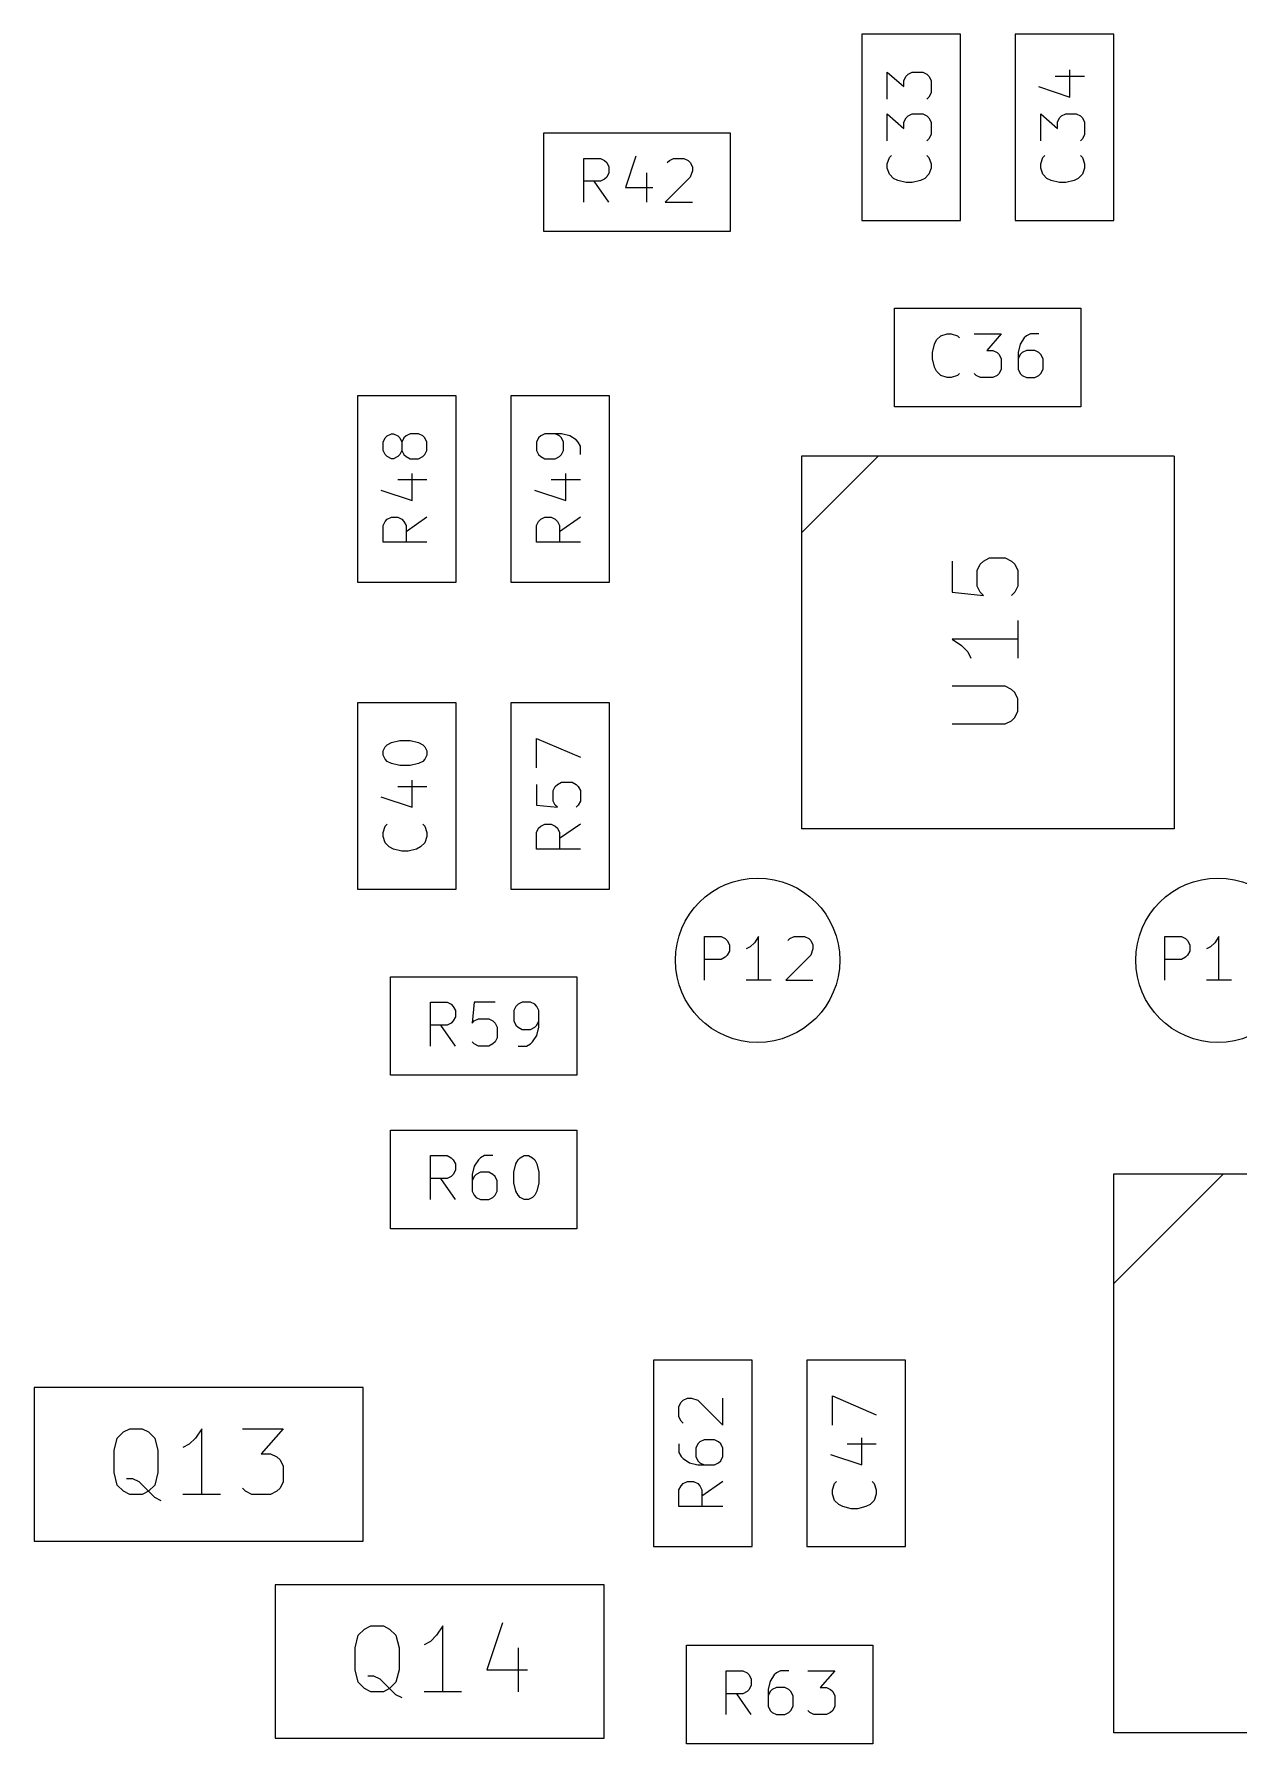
# Model space of a CAD drawing. Extents: x -4 to 236, y -200 to -70.
# Drawn here: x 195.8 to 206.79, y -127.55 to -111.95 of the extents above; entities that cross this region are included whole.
import ezdxf

# ---------------------------------------------------------------- set-up
doc = ezdxf.new("R2010")
doc.units = 0
doc.layers.add('BLACK', color=7, linetype='CONTINUOUS')

msp = doc.modelspace()

# ---------------------------------------------------------------- linework, layer by layer
at = {"layer": 'BLACK', "linetype": 'CONTINUOUS'}
for p, q in [((204.25, -111.95), (203.35, -111.95)), ((203.35, -111.95), (203.35, -113.65)), ((204.25, -113.65), (204.25, -111.95)), ((205.65, -111.95), (204.75, -111.95)), ((204.75, -111.95), (204.75, -113.65)), ((205.65, -113.65), (205.65, -111.95)), ((203.582967, -112.542857), (203.582967, -112.295238)), ((203.582967, -112.295238), (203.735348, -112.428571)), ((203.754396, -112.333333), (203.773443, -112.314285)), ((203.773443, -112.314285), (203.811539, -112.295238)), ((203.811539, -112.295238), (203.906777, -112.295238)), ((203.906777, -112.295238), (203.944872, -112.314285)), ((203.944872, -112.314285), (203.96392, -112.333333)), ((205.249634, -112.523809), (205.249634, -112.27619)), ((203.735348, -112.371428), (203.754396, -112.333333)), ((203.735348, -112.428571), (203.735348, -112.371428)), ((203.96392, -112.333333), (203.982967, -112.371428)), ((203.982967, -112.371428), (203.982967, -112.485714)), ((204.96392, -112.428571), (205.249634, -112.523809)), ((205.1163, -112.333333), (205.382967, -112.333333)), ((203.96392, -112.523809), (203.944872, -112.542857)), ((203.982967, -112.485714), (203.96392, -112.523809)), ((203.582967, -112.923809), (203.582967, -112.67619)), ((203.582967, -112.67619), (203.735348, -112.809523)), ((203.735348, -112.75238), (203.754396, -112.714285)), ((203.735348, -112.809523), (203.735348, -112.75238)), ((203.754396, -112.714285), (203.773443, -112.695237)), ((203.773443, -112.695237), (203.811539, -112.67619)), ((203.811539, -112.67619), (203.906777, -112.67619)), ((203.906777, -112.67619), (203.944872, -112.695237)), ((203.944872, -112.695237), (203.96392, -112.714285)), ((203.96392, -112.714285), (203.982967, -112.75238)), ((203.982967, -112.75238), (203.982967, -112.866666)), ((204.982967, -112.923809), (204.982967, -112.67619)), ((204.982967, -112.67619), (205.135348, -112.809523)), ((205.135348, -112.75238), (205.154396, -112.714285)), ((205.135348, -112.809523), (205.135348, -112.75238)), ((205.154396, -112.714285), (205.173443, -112.695237)), ((205.173443, -112.695237), (205.211539, -112.67619)), ((205.211539, -112.67619), (205.306777, -112.67619)), ((205.306777, -112.67619), (205.344872, -112.695237)), ((205.344872, -112.695237), (205.36392, -112.714285)), ((205.36392, -112.714285), (205.382967, -112.75238)), ((205.382967, -112.75238), (205.382967, -112.866666)), ((200.45, -112.85), (202.15, -112.85)), ((200.45, -113.75), (200.45, -112.85)), ((202.15, -112.85), (202.15, -113.75)), ((203.96392, -112.904761), (203.944872, -112.923809)), ((203.982967, -112.866666), (203.96392, -112.904761)), ((205.36392, -112.904761), (205.344872, -112.923809)), ((205.382967, -112.866666), (205.36392, -112.904761)), ((200.814286, -113.482967), (200.814286, -113.082967)), ((200.814286, -113.082967), (200.966667, -113.082967)), ((200.966667, -113.082967), (201.004762, -113.102015)), ((201.290476, -113.06392), (201.195238, -113.349634)), ((201.595238, -113.102015), (201.633333, -113.082967)), ((201.633333, -113.082967), (201.728571, -113.082967)), ((201.728571, -113.082967), (201.766666, -113.102015)), ((203.582967, -113.133332), (203.602015, -113.07619)), ((203.602015, -113.07619), (203.621062, -113.057142)), ((203.944872, -113.057142), (203.96392, -113.07619)), ((203.96392, -113.07619), (203.982967, -113.133332)), ((204.982967, -113.133332), (205.002015, -113.07619)), ((205.002015, -113.07619), (205.021062, -113.057142)), ((205.344872, -113.057142), (205.36392, -113.07619)), ((205.36392, -113.07619), (205.382967, -113.133332)), ((201.004762, -113.102015), (201.023809, -113.121062)), ((201.023809, -113.254396), (201.004762, -113.273443)), ((201.023809, -113.121062), (201.042857, -113.159158)), ((201.042857, -113.2163), (201.023809, -113.254396)), ((201.042857, -113.159158), (201.042857, -113.2163)), ((201.385714, -113.2163), (201.385714, -113.482967)), ((201.785714, -113.254396), (201.557142, -113.482967)), ((201.57619, -113.121062), (201.595238, -113.102015)), ((201.766666, -113.102015), (201.785714, -113.121062)), ((201.785714, -113.121062), (201.804761, -113.159158)), ((201.804761, -113.197253), (201.785714, -113.254396)), ((201.804761, -113.159158), (201.804761, -113.197253)), ((203.582967, -113.171428), (203.582967, -113.133332)), ((203.602015, -113.228571), (203.582967, -113.171428)), ((203.64011, -113.266666), (203.602015, -113.228571)), ((203.96392, -113.228571), (203.925824, -113.266666)), ((203.982967, -113.171428), (203.96392, -113.228571)), ((203.982967, -113.133332), (203.982967, -113.171428)), ((204.982967, -113.171428), (204.982967, -113.133332)), ((205.002015, -113.228571), (204.982967, -113.171428)), ((205.04011, -113.266666), (205.002015, -113.228571)), ((205.36392, -113.228571), (205.325824, -113.266666)), ((205.382967, -113.171428), (205.36392, -113.228571)), ((205.382967, -113.133332), (205.382967, -113.171428)), ((200.966667, -113.292491), (200.814286, -113.292491)), ((201.042857, -113.482967), (200.909524, -113.292491)), ((201.004762, -113.273443), (200.966667, -113.292491)), ((201.195238, -113.349634), (201.442857, -113.349634)), ((203.678205, -113.285713), (203.64011, -113.266666)), ((203.754396, -113.304761), (203.678205, -113.285713)), ((203.811539, -113.304761), (203.754396, -113.304761)), ((203.887729, -113.285713), (203.811539, -113.304761)), ((203.925824, -113.266666), (203.887729, -113.285713)), ((205.078205, -113.285713), (205.04011, -113.266666)), ((205.154396, -113.304761), (205.078205, -113.285713)), ((205.211539, -113.304761), (205.154396, -113.304761)), ((205.287729, -113.285713), (205.211539, -113.304761)), ((205.325824, -113.266666), (205.287729, -113.285713)), ((201.557142, -113.482967), (201.804761, -113.482967)), ((203.35, -113.65), (204.25, -113.65)), ((204.75, -113.65), (205.65, -113.65)), ((202.15, -113.75), (200.45, -113.75)), ((203.65, -115.35), (203.65, -114.45)), ((203.65, -114.45), (205.35, -114.45)), ((205.35, -114.45), (205.35, -115.35)), ((203.995238, -114.854396), (204.014286, -114.778205)), ((204.014286, -114.778205), (204.033333, -114.74011)), ((204.033333, -114.74011), (204.071428, -114.702015)), ((204.071428, -114.702015), (204.128571, -114.682967)), ((204.128571, -114.682967), (204.166667, -114.682967)), ((204.166667, -114.682967), (204.223809, -114.702015)), ((204.223809, -114.702015), (204.242857, -114.721062)), ((204.37619, -114.682967), (204.623809, -114.682967)), ((204.623809, -114.682967), (204.490476, -114.835348)), ((204.795238, -114.778205), (204.77619, -114.854396)), ((204.833333, -114.721062), (204.795238, -114.778205)), ((204.85238, -114.702015), (204.833333, -114.721062)), ((204.890476, -114.682967), (204.85238, -114.702015)), ((204.966666, -114.682967), (204.890476, -114.682967)), ((203.995238, -114.911539), (203.995238, -114.854396)), ((204.014286, -114.987729), (203.995238, -114.911539)), ((204.490476, -114.835348), (204.547619, -114.835348)), ((204.547619, -114.835348), (204.585714, -114.854396)), ((204.585714, -114.854396), (204.604762, -114.873443)), ((204.604762, -114.873443), (204.623809, -114.911539)), ((204.623809, -114.911539), (204.623809, -115.006777)), ((204.77619, -114.854396), (204.77619, -115.006777)), ((204.795238, -114.873443), (204.77619, -114.911539)), ((204.814285, -114.854396), (204.795238, -114.873443)), ((204.85238, -114.835348), (204.814285, -114.854396)), ((204.928571, -114.835348), (204.85238, -114.835348)), ((204.966666, -114.854396), (204.928571, -114.835348)), ((204.985714, -114.873443), (204.966666, -114.854396)), ((205.004761, -114.911539), (204.985714, -114.873443)), ((205.004761, -115.006777), (205.004761, -114.911539)), ((204.033333, -115.025824), (204.014286, -114.987729)), ((204.071428, -115.06392), (204.033333, -115.025824)), ((204.128571, -115.082967), (204.071428, -115.06392)), ((204.166667, -115.082967), (204.128571, -115.082967)), ((204.223809, -115.06392), (204.166667, -115.082967)), ((204.242857, -115.044872), (204.223809, -115.06392)), ((204.395238, -115.06392), (204.37619, -115.044872)), ((204.433333, -115.082967), (204.395238, -115.06392)), ((204.547619, -115.082967), (204.433333, -115.082967)), ((204.585714, -115.06392), (204.547619, -115.082967)), ((204.604762, -115.044872), (204.585714, -115.06392)), ((204.623809, -115.006777), (204.604762, -115.044872)), ((204.77619, -115.006777), (204.795238, -115.044872)), ((204.795238, -115.044872), (204.814285, -115.06392)), ((204.814285, -115.06392), (204.85238, -115.082967)), ((204.85238, -115.082967), (204.928571, -115.082967)), ((204.928571, -115.082967), (204.966666, -115.06392)), ((204.966666, -115.06392), (204.985714, -115.044872)), ((204.985714, -115.044872), (205.004761, -115.006777)), ((199.65, -115.25), (198.75, -115.25)), ((198.75, -115.25), (198.75, -116.95)), ((199.65, -116.95), (199.65, -115.25)), ((201.05, -115.25), (200.15, -115.25)), ((200.15, -115.25), (200.15, -116.95)), ((201.05, -116.95), (201.05, -115.25)), ((205.35, -115.35), (203.65, -115.35)), ((199.021062, -115.614285), (199.059158, -115.595238)), ((199.059158, -115.595238), (199.078205, -115.595238)), ((199.078205, -115.595238), (199.1163, -115.614285)), ((199.230586, -115.595238), (199.192491, -115.614285)), ((199.306777, -115.595238), (199.230586, -115.595238)), ((199.344872, -115.614285), (199.306777, -115.595238)), ((200.459158, -115.595238), (200.421062, -115.614285)), ((200.611539, -115.595238), (200.459158, -115.595238)), ((200.592491, -115.614285), (200.554396, -115.595238)), ((200.687729, -115.614285), (200.611539, -115.595238)), ((198.982967, -115.671428), (199.002015, -115.633333)), ((198.982967, -115.747619), (198.982967, -115.671428)), ((199.002015, -115.785714), (198.982967, -115.747619)), ((199.002015, -115.633333), (199.021062, -115.614285)), ((199.1163, -115.614285), (199.135348, -115.633333)), ((199.135348, -115.633333), (199.154396, -115.671428)), ((199.154396, -115.747619), (199.135348, -115.785714)), ((199.173443, -115.633333), (199.154396, -115.671428)), ((199.154396, -115.671428), (199.154396, -115.747619)), ((199.154396, -115.747619), (199.173443, -115.785714)), ((199.192491, -115.614285), (199.173443, -115.633333)), ((199.36392, -115.633333), (199.344872, -115.614285)), ((199.382967, -115.671428), (199.36392, -115.633333)), ((199.36392, -115.785714), (199.382967, -115.747619)), ((199.382967, -115.747619), (199.382967, -115.671428)), ((200.402015, -115.633333), (200.382967, -115.671428)), ((200.382967, -115.671428), (200.382967, -115.747619)), ((200.382967, -115.747619), (200.402015, -115.785714)), ((200.421062, -115.614285), (200.402015, -115.633333)), ((200.611539, -115.633333), (200.592491, -115.614285)), ((200.630586, -115.671428), (200.611539, -115.633333)), ((200.611539, -115.785714), (200.630586, -115.747619)), ((200.630586, -115.747619), (200.630586, -115.671428)), ((200.744872, -115.65238), (200.687729, -115.614285)), ((200.76392, -115.671428), (200.744872, -115.65238)), ((200.782967, -115.709523), (200.76392, -115.671428)), ((200.782967, -115.785714), (200.782967, -115.709523)), ((199.021062, -115.804761), (199.002015, -115.785714)), ((199.059158, -115.823809), (199.021062, -115.804761)), ((199.078205, -115.823809), (199.059158, -115.823809)), ((199.1163, -115.804761), (199.078205, -115.823809)), ((199.135348, -115.785714), (199.1163, -115.804761)), ((199.173443, -115.785714), (199.192491, -115.804761)), ((199.192491, -115.804761), (199.230586, -115.823809)), ((199.230586, -115.823809), (199.306777, -115.823809)), ((199.306777, -115.823809), (199.344872, -115.804761)), ((199.344872, -115.804761), (199.36392, -115.785714)), ((200.402015, -115.785714), (200.421062, -115.804761)), ((200.421062, -115.804761), (200.459158, -115.823809)), ((200.459158, -115.823809), (200.554396, -115.823809)), ((200.554396, -115.823809), (200.592491, -115.804761)), ((200.592491, -115.804761), (200.611539, -115.785714)), ((202.8, -115.8), (202.8, -119.2)), ((203.5, -115.8), (202.8, -116.5)), ((206.2, -115.8), (202.8, -115.8)), ((206.2, -115.8), (206.2, -119.2)), ((199.1163, -116.014285), (199.382967, -116.014285)), ((199.249634, -116.204761), (199.249634, -115.957142)), ((200.5163, -116.014285), (200.782967, -116.014285)), ((200.649634, -116.204761), (200.649634, -115.957142)), ((198.96392, -116.109523), (199.249634, -116.204761)), ((200.36392, -116.109523), (200.649634, -116.204761)), ((199.021062, -116.37619), (199.059158, -116.357142)), ((199.059158, -116.357142), (199.1163, -116.357142)), ((199.1163, -116.357142), (199.154396, -116.37619)), ((199.382967, -116.357142), (199.192491, -116.490475)), ((200.421062, -116.37619), (200.459158, -116.357142)), ((200.459158, -116.357142), (200.5163, -116.357142)), ((200.5163, -116.357142), (200.554396, -116.37619)), ((200.782967, -116.357142), (200.592491, -116.490475)), ((198.982967, -116.433332), (199.002015, -116.395237)), ((198.982967, -116.585713), (198.982967, -116.433332)), ((199.002015, -116.395237), (199.021062, -116.37619)), ((199.154396, -116.37619), (199.173443, -116.395237)), ((199.173443, -116.395237), (199.192491, -116.433332)), ((199.192491, -116.433332), (199.192491, -116.585713)), ((200.382967, -116.433332), (200.402015, -116.395237)), ((200.382967, -116.585713), (200.382967, -116.433332)), ((200.402015, -116.395237), (200.421062, -116.37619)), ((200.554396, -116.37619), (200.573443, -116.395237)), ((200.573443, -116.395237), (200.592491, -116.433332)), ((200.592491, -116.433332), (200.592491, -116.585713)), ((199.382967, -116.585713), (198.982967, -116.585713)), ((200.782967, -116.585713), (200.382967, -116.585713)), ((204.174451, -116.757142), (204.174451, -117.042856)), ((204.403022, -116.842856), (204.431594, -116.785714)), ((204.403022, -116.985714), (204.403022, -116.842856)), ((204.431594, -116.785714), (204.460165, -116.757142)), ((204.460165, -116.757142), (204.517308, -116.728571)), ((204.517308, -116.728571), (204.660165, -116.728571)), ((204.660165, -116.728571), (204.717308, -116.757142)), ((204.717308, -116.757142), (204.74588, -116.785714)), ((204.74588, -116.785714), (204.774451, -116.842856)), ((204.774451, -116.842856), (204.774451, -116.985714)), ((198.75, -116.95), (199.65, -116.95)), ((200.15, -116.95), (201.05, -116.95)), ((204.431594, -117.042856), (204.403022, -116.985714)), ((204.774451, -116.985714), (204.74588, -117.042856)), ((204.174451, -117.042856), (204.460165, -117.071428)), ((204.460165, -117.071428), (204.431594, -117.042856)), ((204.74588, -117.042856), (204.717308, -117.071428)), ((204.774451, -117.3), (204.774451, -117.642857)), ((204.774451, -117.471428), (204.174451, -117.471428)), ((204.174451, -117.471428), (204.260165, -117.528571)), ((204.260165, -117.528571), (204.317308, -117.585714)), ((204.317308, -117.585714), (204.34588, -117.642857)), ((204.660165, -117.899999), (204.174451, -117.899999)), ((204.717308, -117.928571), (204.660165, -117.899999)), ((204.74588, -117.957142), (204.717308, -117.928571)), ((199.65, -118.05), (198.75, -118.05)), ((198.75, -118.05), (198.75, -119.75)), ((199.65, -119.75), (199.65, -118.05)), ((201.05, -118.05), (200.15, -118.05)), ((200.15, -118.05), (200.15, -119.75)), ((201.05, -119.75), (201.05, -118.05)), ((204.774451, -118.014285), (204.74588, -117.957142)), ((204.774451, -118.128571), (204.774451, -118.014285)), ((204.174451, -118.242856), (204.660165, -118.242856)), ((204.660165, -118.242856), (204.717308, -118.214285)), ((204.717308, -118.214285), (204.74588, -118.185714)), ((204.74588, -118.185714), (204.774451, -118.128571)), ((199.059158, -118.414285), (199.135348, -118.395238)), ((199.135348, -118.395238), (199.230586, -118.395238)), ((199.230586, -118.395238), (199.306777, -118.414285)), ((200.382967, -118.642857), (200.382967, -118.37619)), ((200.382967, -118.37619), (200.782967, -118.547619)), ((198.982967, -118.490476), (199.002015, -118.45238)), ((198.982967, -118.528571), (198.982967, -118.490476)), ((199.002015, -118.566666), (198.982967, -118.528571)), ((199.002015, -118.45238), (199.021062, -118.433333)), ((199.021062, -118.433333), (199.059158, -118.414285)), ((199.306777, -118.414285), (199.344872, -118.433333)), ((199.344872, -118.433333), (199.36392, -118.45238)), ((199.36392, -118.45238), (199.382967, -118.490476)), ((199.382967, -118.528571), (199.36392, -118.566666)), ((199.382967, -118.490476), (199.382967, -118.528571)), ((199.021062, -118.585714), (199.002015, -118.566666)), ((199.059158, -118.604761), (199.021062, -118.585714)), ((199.135348, -118.623809), (199.059158, -118.604761)), ((199.230586, -118.623809), (199.135348, -118.623809)), ((199.306777, -118.604761), (199.230586, -118.623809)), ((199.344872, -118.585714), (199.306777, -118.604761)), ((199.36392, -118.566666), (199.344872, -118.585714)), ((199.1163, -118.814285), (199.382967, -118.814285)), ((199.249634, -119.004761), (199.249634, -118.757142)), ((200.382967, -118.795237), (200.382967, -118.985713)), ((200.535348, -118.85238), (200.554396, -118.814285)), ((200.535348, -118.947618), (200.535348, -118.85238)), ((200.554396, -118.814285), (200.573443, -118.795237)), ((200.573443, -118.795237), (200.611539, -118.77619)), ((200.611539, -118.77619), (200.706777, -118.77619)), ((200.706777, -118.77619), (200.744872, -118.795237)), ((200.744872, -118.795237), (200.76392, -118.814285)), ((200.76392, -118.814285), (200.782967, -118.85238)), ((200.782967, -118.85238), (200.782967, -118.947618)), ((198.96392, -118.909523), (199.249634, -119.004761)), ((200.382967, -118.985713), (200.573443, -119.004761)), ((200.554396, -118.985713), (200.535348, -118.947618)), ((200.573443, -119.004761), (200.554396, -118.985713)), ((200.76392, -118.985713), (200.744872, -119.004761)), ((200.782967, -118.947618), (200.76392, -118.985713)), ((198.982967, -119.233332), (199.002015, -119.17619)), ((199.002015, -119.17619), (199.021062, -119.157142)), ((199.344872, -119.157142), (199.36392, -119.17619)), ((199.36392, -119.17619), (199.382967, -119.233332)), ((200.402015, -119.195237), (200.421062, -119.17619)), ((200.421062, -119.17619), (200.459158, -119.157142)), ((200.459158, -119.157142), (200.5163, -119.157142)), ((200.5163, -119.157142), (200.554396, -119.17619)), ((200.554396, -119.17619), (200.573443, -119.195237)), ((200.782967, -119.157142), (200.592491, -119.290475)), ((198.982967, -119.271428), (198.982967, -119.233332)), ((199.002015, -119.328571), (198.982967, -119.271428)), ((199.04011, -119.366666), (199.002015, -119.328571)), ((199.36392, -119.328571), (199.325824, -119.366666)), ((199.382967, -119.271428), (199.36392, -119.328571)), ((199.382967, -119.233332), (199.382967, -119.271428)), ((200.382967, -119.233332), (200.402015, -119.195237)), ((200.382967, -119.385713), (200.382967, -119.233332)), ((200.573443, -119.195237), (200.592491, -119.233332)), ((200.592491, -119.233332), (200.592491, -119.385713)), ((206.2, -119.2), (202.8, -119.2)), ((199.078205, -119.385713), (199.04011, -119.366666)), ((199.154396, -119.404761), (199.078205, -119.385713)), ((199.211539, -119.404761), (199.154396, -119.404761)), ((199.287729, -119.385713), (199.211539, -119.404761)), ((199.325824, -119.366666), (199.287729, -119.385713)), ((200.782967, -119.385713), (200.382967, -119.385713)), ((198.75, -119.75), (199.65, -119.75)), ((200.15, -119.75), (201.05, -119.75)), ((201.914286, -120.582967), (201.914286, -120.182967)), ((201.914286, -120.182967), (202.066667, -120.182967)), ((202.066667, -120.182967), (202.104762, -120.202015)), ((202.104762, -120.202015), (202.123809, -120.221062)), ((202.123809, -120.221062), (202.142857, -120.259158)), ((202.142857, -120.259158), (202.142857, -120.3163)), ((202.371428, -120.24011), (202.333333, -120.278205)), ((202.409524, -120.182967), (202.371428, -120.24011)), ((202.409524, -120.582967), (202.409524, -120.182967)), ((202.67619, -120.221062), (202.695238, -120.202015)), ((202.695238, -120.202015), (202.733333, -120.182967)), ((202.733333, -120.182967), (202.828571, -120.182967)), ((202.828571, -120.182967), (202.866666, -120.202015)), ((202.866666, -120.202015), (202.885714, -120.221062)), ((202.885714, -120.221062), (202.904761, -120.259158)), ((202.904761, -120.259158), (202.904761, -120.297253)), ((206.114286, -120.582967), (206.114286, -120.182967)), ((206.114286, -120.182967), (206.266667, -120.182967)), ((206.266667, -120.182967), (206.304762, -120.202015)), ((206.304762, -120.202015), (206.323809, -120.221062)), ((206.323809, -120.221062), (206.342857, -120.259158)), ((206.342857, -120.259158), (206.342857, -120.3163)), ((206.571428, -120.24011), (206.533333, -120.278205)), ((206.609524, -120.182967), (206.571428, -120.24011)), ((206.609524, -120.582967), (206.609524, -120.182967)), ((202.066667, -120.392491), (201.914286, -120.392491)), ((202.104762, -120.373443), (202.066667, -120.392491)), ((202.123809, -120.354396), (202.104762, -120.373443)), ((202.142857, -120.3163), (202.123809, -120.354396)), ((202.333333, -120.278205), (202.295238, -120.297253)), ((202.885714, -120.354396), (202.657142, -120.582967)), ((202.904761, -120.297253), (202.885714, -120.354396)), ((206.266667, -120.392491), (206.114286, -120.392491)), ((206.304762, -120.373443), (206.266667, -120.392491)), ((206.323809, -120.354396), (206.304762, -120.373443)), ((206.342857, -120.3163), (206.323809, -120.354396)), ((206.533333, -120.278205), (206.495238, -120.297253)), ((199.05, -120.55), (200.75, -120.55)), ((199.05, -121.45), (199.05, -120.55)), ((200.75, -120.55), (200.75, -121.45)), ((202.523809, -120.582967), (202.295238, -120.582967)), ((202.657142, -120.582967), (202.904761, -120.582967)), ((206.723809, -120.582967), (206.495238, -120.582967)), ((199.414286, -121.182967), (199.414286, -120.782967)), ((199.414286, -120.782967), (199.566667, -120.782967)), ((199.566667, -120.782967), (199.604762, -120.802015)), ((199.604762, -120.802015), (199.623809, -120.821062)), ((199.623809, -120.821062), (199.642857, -120.859158)), ((199.642857, -120.859158), (199.642857, -120.9163)), ((199.814286, -120.782967), (199.795238, -120.973443)), ((200.004762, -120.782967), (199.814286, -120.782967)), ((200.195238, -120.821062), (200.17619, -120.859158)), ((200.17619, -120.859158), (200.17619, -120.954396)), ((200.214285, -120.802015), (200.195238, -120.821062)), ((200.25238, -120.782967), (200.214285, -120.802015)), ((200.328571, -120.782967), (200.25238, -120.782967)), ((200.366666, -120.802015), (200.328571, -120.782967)), ((200.385714, -120.821062), (200.366666, -120.802015)), ((200.404761, -120.859158), (200.385714, -120.821062)), ((200.404761, -121.011539), (200.404761, -120.859158)), ((199.566667, -120.992491), (199.414286, -120.992491)), ((199.642857, -121.182967), (199.509524, -120.992491)), ((199.604762, -120.973443), (199.566667, -120.992491)), ((199.623809, -120.954396), (199.604762, -120.973443)), ((199.642857, -120.9163), (199.623809, -120.954396)), ((199.795238, -120.973443), (199.814286, -120.954396)), ((199.814286, -120.954396), (199.852381, -120.935348)), ((199.852381, -120.935348), (199.947619, -120.935348)), ((199.947619, -120.935348), (199.985714, -120.954396)), ((199.985714, -120.954396), (200.004762, -120.973443)), ((200.004762, -120.973443), (200.023809, -121.011539)), ((200.023809, -121.011539), (200.023809, -121.106777)), ((200.17619, -120.954396), (200.195238, -120.992491)), ((200.195238, -120.992491), (200.214285, -121.011539)), ((200.214285, -121.011539), (200.25238, -121.030586)), ((200.25238, -121.030586), (200.328571, -121.030586)), ((200.328571, -121.030586), (200.366666, -121.011539)), ((200.366666, -121.011539), (200.385714, -120.992491)), ((200.385714, -120.992491), (200.404761, -120.954396)), ((200.385714, -121.087729), (200.404761, -121.011539)), ((199.814286, -121.16392), (199.795238, -121.144872)), ((199.852381, -121.182967), (199.814286, -121.16392)), ((199.947619, -121.182967), (199.852381, -121.182967)), ((199.985714, -121.16392), (199.947619, -121.182967)), ((200.004762, -121.144872), (199.985714, -121.16392)), ((200.023809, -121.106777), (200.004762, -121.144872)), ((200.214285, -121.182967), (200.290476, -121.182967)), ((200.290476, -121.182967), (200.328571, -121.16392)), ((200.328571, -121.16392), (200.347619, -121.144872)), ((200.347619, -121.144872), (200.385714, -121.087729)), ((200.75, -121.45), (199.05, -121.45)), ((199.05, -121.95), (200.75, -121.95)), ((199.05, -122.85), (199.05, -121.95)), ((200.75, -121.95), (200.75, -122.85)), ((199.414286, -122.582967), (199.414286, -122.182967)), ((199.414286, -122.182967), (199.566667, -122.182967)), ((199.566667, -122.182967), (199.604762, -122.202015)), ((199.604762, -122.202015), (199.623809, -122.221062)), ((199.623809, -122.221062), (199.642857, -122.259158)), ((199.642857, -122.259158), (199.642857, -122.3163)), ((199.814286, -122.278205), (199.795238, -122.354396)), ((199.852381, -122.221062), (199.814286, -122.278205)), ((199.871428, -122.202015), (199.852381, -122.221062)), ((199.909524, -122.182967), (199.871428, -122.202015)), ((199.985714, -122.182967), (199.909524, -122.182967)), ((200.17619, -122.335348), (200.195238, -122.259158)), ((200.195238, -122.259158), (200.214285, -122.221062)), ((200.214285, -122.221062), (200.233333, -122.202015)), ((200.233333, -122.202015), (200.271428, -122.182967)), ((200.271428, -122.182967), (200.309523, -122.182967)), ((200.309523, -122.182967), (200.347619, -122.202015)), ((200.347619, -122.202015), (200.366666, -122.221062)), ((200.366666, -122.221062), (200.385714, -122.259158)), ((200.385714, -122.259158), (200.404761, -122.335348)), ((199.566667, -122.392491), (199.414286, -122.392491)), ((199.642857, -122.582967), (199.509524, -122.392491)), ((199.604762, -122.373443), (199.566667, -122.392491)), ((199.623809, -122.354396), (199.604762, -122.373443)), ((199.642857, -122.3163), (199.623809, -122.354396)), ((199.795238, -122.354396), (199.795238, -122.506777)), ((199.814286, -122.373443), (199.795238, -122.411539)), ((199.833333, -122.354396), (199.814286, -122.373443)), ((199.871428, -122.335348), (199.833333, -122.354396)), ((199.947619, -122.335348), (199.871428, -122.335348)), ((199.985714, -122.354396), (199.947619, -122.335348)), ((200.004762, -122.373443), (199.985714, -122.354396)), ((200.023809, -122.411539), (200.004762, -122.373443)), ((200.023809, -122.506777), (200.023809, -122.411539)), ((200.17619, -122.430586), (200.17619, -122.335348)), ((200.195238, -122.506777), (200.17619, -122.430586)), ((200.404761, -122.430586), (200.385714, -122.506777)), ((200.404761, -122.335348), (200.404761, -122.430586)), ((206.65, -122.35), (205.65, -123.35)), ((205.65, -122.35), (209.75, -122.35)), ((205.65, -127.45), (205.65, -122.35)), ((199.795238, -122.506777), (199.814286, -122.544872)), ((199.814286, -122.544872), (199.833333, -122.56392)), ((199.833333, -122.56392), (199.871428, -122.582967)), ((199.871428, -122.582967), (199.947619, -122.582967)), ((199.947619, -122.582967), (199.985714, -122.56392)), ((199.985714, -122.56392), (200.004762, -122.544872)), ((200.004762, -122.544872), (200.023809, -122.506777)), ((200.214285, -122.544872), (200.195238, -122.506777)), ((200.233333, -122.56392), (200.214285, -122.544872)), ((200.271428, -122.582967), (200.233333, -122.56392)), ((200.309523, -122.582967), (200.271428, -122.582967)), ((200.347619, -122.56392), (200.309523, -122.582967)), ((200.366666, -122.544872), (200.347619, -122.56392)), ((200.385714, -122.506777), (200.366666, -122.544872)), ((200.75, -122.85), (199.05, -122.85)), ((202.35, -124.05), (201.45, -124.05)), ((201.45, -124.05), (201.45, -125.75)), ((202.35, -125.75), (202.35, -124.05)), ((203.75, -124.05), (202.85, -124.05)), ((202.85, -124.05), (202.85, -125.75)), ((203.75, -125.75), (203.75, -124.05)), ((198.8, -124.3), (195.8, -124.3)), ((195.8, -124.3), (195.8, -125.7)), ((198.8, -125.7), (198.8, -124.3)), ((201.682967, -124.471428), (201.702015, -124.433333)), ((201.682967, -124.566666), (201.682967, -124.471428)), ((201.702015, -124.433333), (201.721062, -124.414285)), ((201.721062, -124.414285), (201.759158, -124.395238)), ((201.759158, -124.395238), (201.797253, -124.395238)), ((201.797253, -124.395238), (201.854396, -124.414285)), ((201.854396, -124.414285), (202.082967, -124.642857)), ((202.082967, -124.642857), (202.082967, -124.395238)), ((203.082967, -124.642857), (203.082967, -124.37619)), ((203.082967, -124.37619), (203.482967, -124.547619)), ((201.702015, -124.604761), (201.682967, -124.566666)), ((201.721062, -124.623809), (201.702015, -124.604761)), ((196.528571, -124.874451), (196.557143, -124.760165)), ((196.557143, -124.760165), (196.614286, -124.703022)), ((196.614286, -124.703022), (196.671428, -124.674451)), ((196.671428, -124.674451), (196.785714, -124.674451)), ((196.785714, -124.674451), (196.842857, -124.703022)), ((196.842857, -124.703022), (196.9, -124.760165)), ((196.9, -124.760165), (196.928571, -124.874451)), ((197.271428, -124.760165), (197.214285, -124.817308)), ((197.328571, -124.674451), (197.271428, -124.760165)), ((197.328571, -125.274451), (197.328571, -124.674451)), ((197.7, -124.674451), (198.071428, -124.674451)), ((198.071428, -124.674451), (197.871428, -124.903022)), ((201.873443, -124.795237), (201.854396, -124.814285)), ((201.911539, -124.77619), (201.873443, -124.795237)), ((202.006777, -124.77619), (201.911539, -124.77619)), ((202.044872, -124.795237), (202.006777, -124.77619)), ((202.06392, -124.814285), (202.044872, -124.795237)), ((203.349634, -125.004761), (203.349634, -124.757142)), ((196.528571, -125.074451), (196.528571, -124.874451)), ((196.928571, -124.874451), (196.928571, -125.074451)), ((197.214285, -124.817308), (197.157142, -124.84588)), ((197.871428, -124.903022), (197.957143, -124.903022)), ((197.957143, -124.903022), (198.014286, -124.931594)), ((198.014286, -124.931594), (198.042857, -124.960165)), ((201.682967, -124.814285), (201.682967, -124.890475)), ((201.682967, -124.890475), (201.702015, -124.928571)), ((201.702015, -124.928571), (201.721062, -124.947618)), ((201.721062, -124.947618), (201.778205, -124.985713)), ((201.854396, -124.814285), (201.835348, -124.85238)), ((201.835348, -124.85238), (201.835348, -124.928571)), ((201.835348, -124.928571), (201.854396, -124.966666)), ((202.082967, -124.85238), (202.06392, -124.814285)), ((202.06392, -124.966666), (202.082967, -124.928571)), ((202.082967, -124.928571), (202.082967, -124.85238)), ((203.06392, -124.909523), (203.349634, -125.004761)), ((203.2163, -124.814285), (203.482967, -124.814285)), ((196.557143, -125.188737), (196.528571, -125.074451)), ((196.928571, -125.074451), (196.9, -125.188737)), ((198.042857, -124.960165), (198.071428, -125.017308)), ((198.071428, -125.017308), (198.071428, -125.160165)), ((201.778205, -124.985713), (201.854396, -125.004761)), ((201.854396, -124.966666), (201.873443, -124.985713)), ((201.854396, -125.004761), (202.006777, -125.004761)), ((201.873443, -124.985713), (201.911539, -125.004761)), ((202.006777, -125.004761), (202.044872, -124.985713)), ((202.044872, -124.985713), (202.06392, -124.966666)), ((196.614286, -125.24588), (196.557143, -125.188737)), ((196.671428, -125.274451), (196.614286, -125.24588)), ((196.7, -125.131594), (196.642857, -125.131594)), ((196.757143, -125.160165), (196.7, -125.131594)), ((196.842857, -125.24588), (196.757143, -125.160165)), ((196.842857, -125.24588), (196.785714, -125.274451)), ((196.9, -125.188737), (196.842857, -125.24588)), ((196.9, -125.303022), (196.842857, -125.24588)), ((197.728571, -125.24588), (197.7, -125.217308)), ((197.785714, -125.274451), (197.728571, -125.24588)), ((198.014286, -125.24588), (197.957143, -125.274451)), ((198.042857, -125.217308), (198.014286, -125.24588)), ((198.071428, -125.160165), (198.042857, -125.217308)), ((201.682967, -125.233332), (201.702015, -125.195237)), ((201.682967, -125.385713), (201.682967, -125.233332)), ((201.702015, -125.195237), (201.721062, -125.17619)), ((201.721062, -125.17619), (201.759158, -125.157142)), ((201.759158, -125.157142), (201.8163, -125.157142)), ((201.8163, -125.157142), (201.854396, -125.17619)), ((201.854396, -125.17619), (201.873443, -125.195237)), ((201.873443, -125.195237), (201.892491, -125.233332)), ((202.082967, -125.157142), (201.892491, -125.290475)), ((201.892491, -125.233332), (201.892491, -125.385713)), ((203.082967, -125.233332), (203.102015, -125.17619)), ((203.082967, -125.271428), (203.082967, -125.233332)), ((203.102015, -125.17619), (203.121062, -125.157142)), ((203.444872, -125.157142), (203.46392, -125.17619)), ((203.46392, -125.17619), (203.482967, -125.233332)), ((203.482967, -125.233332), (203.482967, -125.271428)), ((196.785714, -125.274451), (196.671428, -125.274451)), ((196.957143, -125.331594), (196.9, -125.303022)), ((197.499999, -125.274451), (197.157142, -125.274451)), ((197.957143, -125.274451), (197.785714, -125.274451)), ((202.082967, -125.385713), (201.682967, -125.385713)), ((203.102015, -125.328571), (203.082967, -125.271428)), ((203.14011, -125.366666), (203.102015, -125.328571)), ((203.178205, -125.385713), (203.14011, -125.366666)), ((203.254396, -125.404761), (203.178205, -125.385713)), ((203.311539, -125.404761), (203.254396, -125.404761)), ((203.387729, -125.385713), (203.311539, -125.404761)), ((203.425824, -125.366666), (203.387729, -125.385713)), ((203.46392, -125.328571), (203.425824, -125.366666)), ((203.482967, -125.271428), (203.46392, -125.328571)), ((195.8, -125.7), (198.8, -125.7)), ((201.45, -125.75), (202.35, -125.75)), ((202.85, -125.75), (203.75, -125.75)), ((201, -126.1), (198, -126.1)), ((198, -126.1), (198, -127.5)), ((201, -127.5), (201, -126.1)), ((198.757143, -126.560165), (198.814286, -126.503022)), ((198.814286, -126.503022), (198.871428, -126.474451)), ((198.871428, -126.474451), (198.985714, -126.474451)), ((198.985714, -126.474451), (199.042857, -126.503022)), ((199.042857, -126.503022), (199.1, -126.560165)), ((199.528571, -126.474451), (199.471428, -126.560165)), ((199.528571, -127.074451), (199.528571, -126.474451)), ((200.071428, -126.44588), (199.928571, -126.874451)), ((198.728571, -126.674451), (198.757143, -126.560165)), ((199.1, -126.560165), (199.128571, -126.674451)), ((199.414285, -126.617308), (199.357142, -126.64588)), ((199.471428, -126.560165), (199.414285, -126.617308)), ((201.75, -126.65), (203.45, -126.65)), ((201.75, -127.55), (201.75, -126.65)), ((203.45, -126.65), (203.45, -127.55)), ((198.728571, -126.874451), (198.728571, -126.674451)), ((199.128571, -126.674451), (199.128571, -126.874451)), ((200.214286, -126.674451), (200.214286, -127.074451)), ((198.757143, -126.988737), (198.728571, -126.874451)), ((198.9, -126.931594), (198.842857, -126.931594)), ((198.957143, -126.960165), (198.9, -126.931594)), ((199.042857, -127.04588), (198.957143, -126.960165)), ((199.128571, -126.874451), (199.1, -126.988737)), ((199.928571, -126.874451), (200.3, -126.874451)), ((202.114286, -127.282967), (202.114286, -126.882967)), ((202.114286, -126.882967), (202.266667, -126.882967)), ((202.266667, -126.882967), (202.304762, -126.902015)), ((202.304762, -126.902015), (202.323809, -126.921062)), ((202.323809, -126.921062), (202.342857, -126.959158)), ((202.342857, -126.959158), (202.342857, -127.0163)), ((202.514286, -126.978205), (202.495238, -127.054396)), ((202.552381, -126.921062), (202.514286, -126.978205)), ((202.571428, -126.902015), (202.552381, -126.921062)), ((202.609524, -126.882967), (202.571428, -126.902015)), ((202.685714, -126.882967), (202.609524, -126.882967)), ((202.857142, -126.882967), (203.104761, -126.882967)), ((203.104761, -126.882967), (202.971428, -127.035348)), ((198.814286, -127.04588), (198.757143, -126.988737)), ((198.871428, -127.074451), (198.814286, -127.04588)), ((198.985714, -127.074451), (198.871428, -127.074451)), ((199.042857, -127.04588), (198.985714, -127.074451)), ((199.1, -126.988737), (199.042857, -127.04588)), ((199.1, -127.103022), (199.042857, -127.04588)), ((199.157143, -127.131594), (199.1, -127.103022)), ((199.699999, -127.074451), (199.357142, -127.074451)), ((202.266667, -127.092491), (202.114286, -127.092491)), ((202.342857, -127.282967), (202.209524, -127.092491)), ((202.304762, -127.073443), (202.266667, -127.092491)), ((202.323809, -127.054396), (202.304762, -127.073443)), ((202.342857, -127.0163), (202.323809, -127.054396)), ((202.495238, -127.054396), (202.495238, -127.206777)), ((202.514286, -127.073443), (202.495238, -127.111539)), ((202.533333, -127.054396), (202.514286, -127.073443)), ((202.571428, -127.035348), (202.533333, -127.054396)), ((202.647619, -127.035348), (202.571428, -127.035348)), ((202.685714, -127.054396), (202.647619, -127.035348)), ((202.704762, -127.073443), (202.685714, -127.054396)), ((202.723809, -127.111539), (202.704762, -127.073443)), ((202.723809, -127.206777), (202.723809, -127.111539)), ((202.971428, -127.035348), (203.028571, -127.035348)), ((203.028571, -127.035348), (203.066666, -127.054396)), ((203.066666, -127.054396), (203.085714, -127.073443)), ((203.085714, -127.073443), (203.104761, -127.111539)), ((203.104761, -127.111539), (203.104761, -127.206777)), ((202.495238, -127.206777), (202.514286, -127.244872)), ((202.514286, -127.244872), (202.533333, -127.26392)), ((202.533333, -127.26392), (202.571428, -127.282967)), ((202.571428, -127.282967), (202.647619, -127.282967)), ((202.647619, -127.282967), (202.685714, -127.26392)), ((202.685714, -127.26392), (202.704762, -127.244872)), ((202.704762, -127.244872), (202.723809, -127.206777)), ((202.87619, -127.26392), (202.857142, -127.244872)), ((202.914285, -127.282967), (202.87619, -127.26392)), ((203.028571, -127.282967), (202.914285, -127.282967)), ((203.066666, -127.26392), (203.028571, -127.282967)), ((203.085714, -127.244872), (203.066666, -127.26392)), ((203.104761, -127.206777), (203.085714, -127.244872)), ((209.75, -127.45), (205.65, -127.45)), ((198, -127.5), (201, -127.5)), ((203.45, -127.55), (201.75, -127.55))]:
    msp.add_line(p, q, dxfattribs=at)
at = {"layer": 'BLACK'}
for centre in [(202.4, -120.4), (206.6, -120.4)]:
    msp.add_circle(centre, 0.75, dxfattribs=at)

doc.saveas('drawing.dxf')
